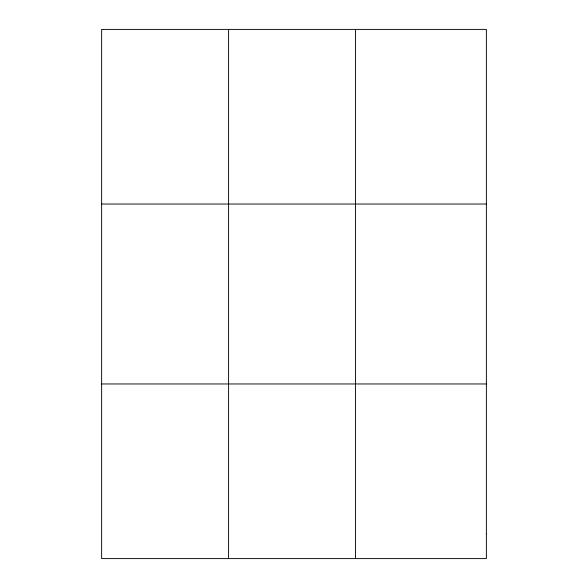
<?xml version="1.0" encoding="UTF-8"?>
<svg xmlns="http://www.w3.org/2000/svg" width="588" height="588" viewBox="0 0 588 588"><rect width="100%" height="100%" fill="white"/><g stroke="black" fill="none" stroke-linecap="round" stroke-linejoin="round"><path stroke-width="0.88" d="M228.592 29.4L228.592 558.6M355.556 29.4L355.556 558.6M101.628 204.036L486.372 204.036M101.628 383.964L486.372 383.964M486.372 533.654L486.372 558.6L101.628 558.6L101.628 29.4L486.372 29.4L486.372 533.654"/></g></svg>
